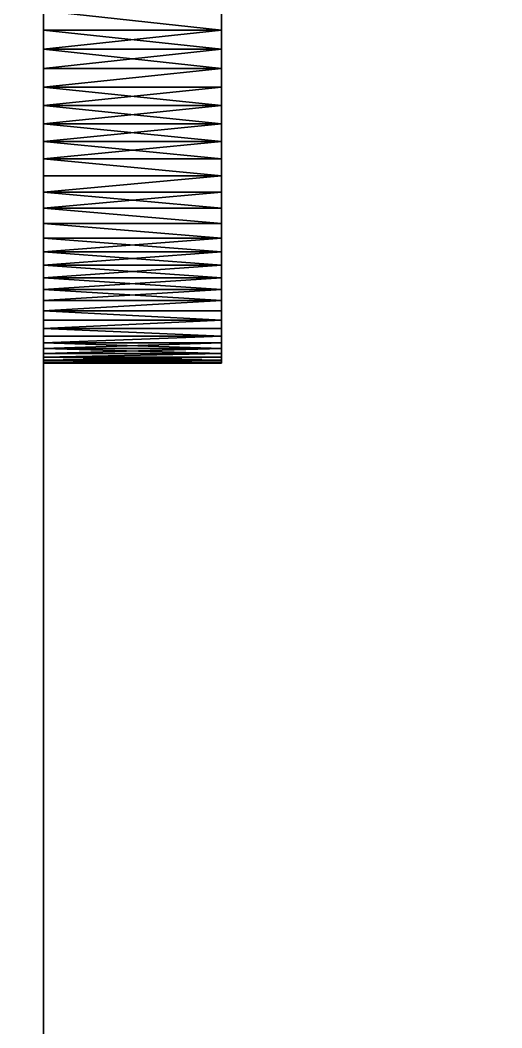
# Model space of a CAD drawing. Header units: millimetres. Extents: x 0 to 520, y -2 to 382.
# Drawn here: x 510.37 to 513.08, y 190.06 to 195.73 of the extents above; entities that cross this region are included whole.
import ezdxf

# ---------------------------------------------------------------- set-up
doc = ezdxf.new("R2010")
doc.units = ezdxf.units.MM

msp = doc.modelspace()

# ---------------------------------------------------------------- linework, layer by layer
at = {"layer": 'BRASS', "color": 52}
for points in [[(499.5, 359.5, 90), (520, 380, 90), (499.5, 20.5, 90)], [(499.5, 20.5, 90), (520, 380, 90), (520, 0, 90)], [(520, 380, 98), (510, 370, 98), (510, 10, 98)], [(520, 380, 98), (510, 10, 98), (520, 0, 98)]]:
    msp.add_3dface(points, dxfattribs=at)
at = {"layer": 'TEAK', "color": 34}
for points in [[(520, 380), (520, 0), (500, 360)], [(520, 0, 90), (520, 380, 90), (510.5, 360, 90)], [(500, 360), (520, 0), (500, 20)], [(520, 0, 90), (510.5, 360, 90), (510.5, 20, 90)], [(510.5, 20, 90), (510.5, 360, 90), (510.5, 321, 86)], [(510.5, 20, 90), (510.5, 321, 86), (510.5, 299, 86)], [(510.5, 20, 90), (510.5, 299, 86), (510.5, 201, 86)], [(506, 179, 68.5), (510.5, 179, 68.5), (510.5, 201, 68.5)], [(506, 179, 68.5), (510.5, 201, 68.5), (506, 201, 68.5)], [(510.5, 195.6721, 74.1754), (510.5, 201, 86), (510.5, 195.781, 74.1891)], [(510.5, 195.5641, 74.1564), (510.5, 201, 86), (510.5, 195.6721, 74.1754)], [(510.5, 195.4571, 74.132), (510.5, 201, 86), (510.5, 195.5641, 74.1564)], [(510.5, 195.3515, 74.1023), (510.5, 201, 86), (510.5, 195.4571, 74.132)], [(510.5, 195.2476, 74.0673), (510.5, 201, 86), (510.5, 195.3515, 74.1023)], [(510.5, 195.1454, 74.0272), (510.5, 201, 86), (510.5, 195.2476, 74.0673)], [(510.5, 195.0455, 73.9821), (510.5, 201, 86), (510.5, 195.1454, 74.0272)], [(510.5, 195.6721, 69.8246), (510.5, 195.781, 69.8109), (510.5, 201, 68.5)], [(510.5, 179, 86), (510.5, 201, 86), (510.5, 195.0455, 73.9821)], [(510.5, 179, 68.5), (510.5, 195.6721, 69.8246), (510.5, 201, 68.5)], [(510.5, 20, 90), (510.5, 201, 86), (510.5, 179, 86)], [(511.5, 198.1666, 71.618), (511.5, 197.3284, 70.2463), (511.5, 195.2476, 69.9327)], [(511.5, 198.1666, 71.618), (511.5, 195.1454, 69.9728), (511.5, 194.4251, 70.4639)], [(511.5, 198.1666, 71.618), (511.5, 195.2476, 69.9327), (511.5, 195.1454, 69.9728)], [(511.5, 198.0479, 72.8038), (511.5, 198.1666, 71.618), (511.5, 194.4251, 70.4639)], [(511.5, 198.0479, 72.8038), (511.5, 194.4251, 70.4639), (511.5, 194.0423, 70.9963)], [(511.5, 197.5749, 73.5361), (511.5, 198.0479, 72.8038), (511.5, 194.0423, 70.9963)], [(511.5, 197.5749, 73.5361), (511.5, 194.0423, 70.9963), (511.5, 193.8822, 72.5958)], [(511.5, 197.5749, 73.5361), (511.5, 194.5036, 73.6127), (511.5, 196.1097, 74.1973)], [(511.5, 197.5749, 73.5361), (511.5, 193.8822, 72.5958), (511.5, 194.5036, 73.6127)], [(511.5, 197.3284, 70.2463), (511.5, 196.3279, 69.8246), (511.5, 195.3515, 69.8977)], [(511.5, 197.3284, 70.2463), (511.5, 195.3515, 69.8977), (511.5, 195.2476, 69.9327)], [(511.5, 196.3279, 69.8246), (511.5, 195.781, 69.8109), (511.5, 195.6721, 69.8246)], [(511.5, 196.3279, 69.8246), (511.5, 195.4571, 69.868), (511.5, 195.3515, 69.8977)], [(511.5, 196.3279, 69.8246), (511.5, 195.6721, 69.8246), (511.5, 195.4571, 69.868)], [(511.5, 196.1097, 74.1973), (511.5, 194.5036, 73.6127), (511.5, 195.6721, 74.1754)], [(511.5, 196.1097, 74.1973), (511.5, 195.6721, 74.1754), (511.5, 196, 74.2)], [(511.5, 196, 74.2), (511.5, 195.6721, 74.1754), (511.5, 195.781, 74.1891)], [(511.5, 195.781, 69.8109), (510.5, 195.781, 69.8109), (511.5, 195.6721, 69.8246)], [(510.5, 195.781, 69.8109), (510.5, 195.6721, 69.8246), (511.5, 195.6721, 69.8246)], [(511.5, 195.6721, 74.1754), (510.5, 195.781, 74.1891), (511.5, 195.781, 74.1891)], [(510.5, 195.6721, 74.1754), (510.5, 195.781, 74.1891), (511.5, 195.6721, 74.1754)], [(510.5, 184.4359, 69.8436), (510.5, 195.5641, 69.8436), (510.5, 195.6721, 69.8246)], [(510.5, 184.3279, 69.8246), (510.5, 184.4359, 69.8436), (510.5, 195.6721, 69.8246)], [(510.5, 179, 68.5), (510.5, 184.3279, 69.8246), (510.5, 195.6721, 69.8246)], [(510.5, 195.6721, 69.8246), (510.5, 195.5641, 69.8436), (511.5, 195.6721, 69.8246)], [(511.5, 195.6721, 69.8246), (510.5, 195.5641, 69.8436), (511.5, 195.5641, 69.8436)], [(510.5, 195.5641, 74.1564), (510.5, 195.6721, 74.1754), (511.5, 195.5641, 74.1564)], [(511.5, 195.5641, 74.1564), (510.5, 195.6721, 74.1754), (511.5, 195.6721, 74.1754)], [(511.5, 195.6721, 69.8246), (511.5, 195.5641, 69.8436), (511.5, 195.4571, 69.868)], [(511.5, 195.6721, 74.1754), (511.5, 194.9478, 73.9321), (511.5, 195.0455, 73.9821)], [(511.5, 195.6721, 74.1754), (511.5, 195.4571, 74.132), (511.5, 195.5641, 74.1564)], [(511.5, 195.6721, 74.1754), (511.5, 194.5036, 73.6127), (511.5, 194.9478, 73.9321)], [(511.5, 195.6721, 74.1754), (511.5, 195.0455, 73.9821), (511.5, 195.4571, 74.132)], [(510.5, 184.4359, 69.8436), (510.5, 195.4571, 69.868), (510.5, 195.5641, 69.8436)], [(510.5, 195.5641, 69.8436), (510.5, 195.4571, 69.868), (511.5, 195.5641, 69.8436)], [(511.5, 195.5641, 69.8436), (510.5, 195.4571, 69.868), (511.5, 195.4571, 69.868)], [(510.5, 195.4571, 74.132), (510.5, 195.5641, 74.1564), (511.5, 195.4571, 74.132)], [(511.5, 195.4571, 74.132), (510.5, 195.5641, 74.1564), (511.5, 195.5641, 74.1564)], [(510.5, 184.5429, 69.868), (510.5, 195.3515, 69.8977), (510.5, 195.4571, 69.868)], [(510.5, 184.4359, 69.8436), (510.5, 184.5429, 69.868), (510.5, 195.4571, 69.868)], [(510.5, 195.4571, 69.868), (510.5, 195.3515, 69.8977), (511.5, 195.4571, 69.868)], [(511.5, 195.4571, 69.868), (510.5, 195.3515, 69.8977), (511.5, 195.3515, 69.8977)], [(511.5, 195.3515, 74.1023), (510.5, 195.3515, 74.1023), (511.5, 195.4571, 74.132)], [(510.5, 195.3515, 74.1023), (510.5, 195.4571, 74.132), (511.5, 195.4571, 74.132)], [(511.5, 195.4571, 74.132), (511.5, 195.0455, 73.9821), (511.5, 195.1454, 74.0272)], [(511.5, 195.4571, 74.132), (511.5, 195.1454, 74.0272), (511.5, 195.2476, 74.0673)], [(511.5, 195.4571, 74.132), (511.5, 195.2476, 74.0673), (511.5, 195.3515, 74.1023)], [(510.5, 184.6485, 69.8977), (510.5, 195.2476, 69.9327), (510.5, 195.3515, 69.8977)], [(510.5, 184.5429, 69.868), (510.5, 184.6485, 69.8977), (510.5, 195.3515, 69.8977)], [(510.5, 195.3515, 69.8977), (510.5, 195.2476, 69.9327), (511.5, 195.3515, 69.8977)], [(511.5, 195.3515, 69.8977), (510.5, 195.2476, 69.9327), (511.5, 195.2476, 69.9327)], [(510.5, 195.2476, 74.0673), (510.5, 195.3515, 74.1023), (511.5, 195.2476, 74.0673)], [(511.5, 195.2476, 74.0673), (510.5, 195.3515, 74.1023), (511.5, 195.3515, 74.1023)], [(510.5, 184.8546, 69.9728), (510.5, 195.1454, 69.9728), (510.5, 195.2476, 69.9327)], [(510.5, 184.7524, 69.9327), (510.5, 184.8546, 69.9728), (510.5, 195.2476, 69.9327)], [(510.5, 184.6485, 69.8977), (510.5, 184.7524, 69.9327), (510.5, 195.2476, 69.9327)], [(510.5, 195.2476, 69.9327), (510.5, 195.1454, 69.9728), (511.5, 195.2476, 69.9327)], [(511.5, 195.2476, 69.9327), (510.5, 195.1454, 69.9728), (511.5, 195.1454, 69.9728)], [(510.5, 195.1454, 74.0272), (510.5, 195.2476, 74.0673), (511.5, 195.1454, 74.0272)], [(511.5, 195.1454, 74.0272), (510.5, 195.2476, 74.0673), (511.5, 195.2476, 74.0673)], [(510.5, 184.8546, 69.9728), (510.5, 195.0455, 70.0179), (510.5, 195.1454, 69.9728)], [(511.5, 195.1454, 69.9728), (510.5, 195.1454, 69.9728), (511.5, 195.0455, 70.0179)], [(510.5, 195.1454, 69.9728), (510.5, 195.0455, 70.0179), (511.5, 195.0455, 70.0179)], [(511.5, 195.0455, 73.9821), (510.5, 195.0455, 73.9821), (511.5, 195.1454, 74.0272)], [(510.5, 195.0455, 73.9821), (510.5, 195.1454, 74.0272), (511.5, 195.1454, 74.0272)], [(511.5, 195.1454, 69.9728), (511.5, 195.0455, 70.0179), (511.5, 194.5036, 70.3873)], [(511.5, 195.1454, 69.9728), (511.5, 194.5036, 70.3873), (511.5, 194.4251, 70.4639)], [(510.5, 184.9545, 73.9821), (510.5, 195.0455, 73.9821), (510.5, 194.9478, 73.9321)], [(510.5, 184.9545, 73.9821), (510.5, 179, 86), (510.5, 195.0455, 73.9821)], [(510.5, 184.9545, 70.0179), (510.5, 194.9478, 70.0679), (510.5, 195.0455, 70.0179)], [(510.5, 184.8546, 69.9728), (510.5, 184.9545, 70.0179), (510.5, 195.0455, 70.0179)], [(510.5, 195.0455, 70.0179), (510.5, 194.9478, 70.0679), (511.5, 195.0455, 70.0179)], [(511.5, 195.0455, 70.0179), (510.5, 194.9478, 70.0679), (511.5, 194.9478, 70.0679)], [(510.5, 194.9478, 73.9321), (510.5, 195.0455, 73.9821), (511.5, 194.9478, 73.9321)], [(511.5, 194.9478, 73.9321), (510.5, 195.0455, 73.9821), (511.5, 195.0455, 73.9821)], [(511.5, 195.0455, 70.0179), (511.5, 194.9478, 70.0679), (511.5, 194.8528, 70.1228)], [(511.5, 195.0455, 70.0179), (511.5, 194.8528, 70.1228), (511.5, 194.7607, 70.1823)], [(511.5, 195.0455, 70.0179), (511.5, 194.7607, 70.1823), (511.5, 194.6716, 70.2463)], [(511.5, 195.0455, 70.0179), (511.5, 194.6716, 70.2463), (511.5, 194.5859, 70.3147)], [(511.5, 195.0455, 70.0179), (511.5, 194.5859, 70.3147), (511.5, 194.5036, 70.3873)], [(510.5, 185.1472, 73.8772), (510.5, 194.9478, 73.9321), (510.5, 194.8528, 73.8772)], [(510.5, 185.0522, 73.9321), (510.5, 194.9478, 73.9321), (510.5, 185.1472, 73.8772)], [(510.5, 184.9545, 73.9821), (510.5, 194.9478, 73.9321), (510.5, 185.0522, 73.9321)], [(510.5, 185.1472, 70.1228), (510.5, 194.8528, 70.1228), (510.5, 194.9478, 70.0679)], [(510.5, 185.0522, 70.0679), (510.5, 185.1472, 70.1228), (510.5, 194.9478, 70.0679)], [(510.5, 184.9545, 70.0179), (510.5, 185.0522, 70.0679), (510.5, 194.9478, 70.0679)], [(511.5, 194.9478, 70.0679), (510.5, 194.9478, 70.0679), (511.5, 194.8528, 70.1228)], [(510.5, 194.9478, 70.0679), (510.5, 194.8528, 70.1228), (511.5, 194.8528, 70.1228)], [(510.5, 194.8528, 73.8772), (510.5, 194.9478, 73.9321), (511.5, 194.8528, 73.8772)], [(511.5, 194.8528, 73.8772), (510.5, 194.9478, 73.9321), (511.5, 194.9478, 73.9321)], [(511.5, 194.9478, 73.9321), (511.5, 194.7607, 73.8177), (511.5, 194.8528, 73.8772)], [(511.5, 194.9478, 73.9321), (511.5, 194.5036, 73.6127), (511.5, 194.7607, 73.8177)], [(510.5, 185.2393, 73.8177), (510.5, 194.8528, 73.8772), (510.5, 194.7607, 73.8177)], [(510.5, 185.1472, 73.8772), (510.5, 194.8528, 73.8772), (510.5, 185.2393, 73.8177)], [(510.5, 185.1472, 70.1228), (510.5, 194.7607, 70.1823), (510.5, 194.8528, 70.1228)], [(511.5, 194.8528, 70.1228), (510.5, 194.7607, 70.1823), (511.5, 194.7607, 70.1823)], [(510.5, 194.8528, 70.1228), (510.5, 194.7607, 70.1823), (511.5, 194.8528, 70.1228)], [(511.5, 194.7607, 73.8177), (510.5, 194.7607, 73.8177), (511.5, 194.8528, 73.8772)], [(510.5, 194.7607, 73.8177), (510.5, 194.8528, 73.8772), (511.5, 194.8528, 73.8772)], [(510.5, 185.2393, 73.8177), (510.5, 194.7607, 73.8177), (510.5, 194.6716, 73.7537)], [(510.5, 185.3284, 70.2463), (510.5, 194.6716, 70.2463), (510.5, 194.7607, 70.1823)], [(510.5, 185.2393, 70.1823), (510.5, 185.3284, 70.2463), (510.5, 194.7607, 70.1823)], [(510.5, 185.1472, 70.1228), (510.5, 185.2393, 70.1823), (510.5, 194.7607, 70.1823)], [(511.5, 194.7607, 70.1823), (510.5, 194.6716, 70.2463), (511.5, 194.6716, 70.2463)], [(510.5, 194.7607, 70.1823), (510.5, 194.6716, 70.2463), (511.5, 194.7607, 70.1823)], [(510.5, 194.6716, 73.7537), (510.5, 194.7607, 73.8177), (511.5, 194.6716, 73.7537)], [(511.5, 194.6716, 73.7537), (510.5, 194.7607, 73.8177), (511.5, 194.7607, 73.8177)], [(511.5, 194.7607, 73.8177), (511.5, 194.5036, 73.6127), (511.5, 194.5859, 73.6853)], [(511.5, 194.7607, 73.8177), (511.5, 194.5859, 73.6853), (511.5, 194.6716, 73.7537)], [(510.5, 185.3284, 73.7537), (510.5, 194.6716, 73.7537), (510.5, 194.5859, 73.6853)], [(510.5, 185.2393, 73.8177), (510.5, 194.6716, 73.7537), (510.5, 185.3284, 73.7537)], [(510.5, 185.3284, 70.2463), (510.5, 194.5859, 70.3147), (510.5, 194.6716, 70.2463)], [(511.5, 194.6716, 70.2463), (510.5, 194.6716, 70.2463), (511.5, 194.5859, 70.3147)], [(510.5, 194.6716, 70.2463), (510.5, 194.5859, 70.3147), (511.5, 194.5859, 70.3147)], [(510.5, 194.5859, 73.6853), (510.5, 194.6716, 73.7537), (511.5, 194.5859, 73.6853)], [(511.5, 194.5859, 73.6853), (510.5, 194.6716, 73.7537), (511.5, 194.6716, 73.7537)], [(510.5, 185.4141, 73.6853), (510.5, 194.5859, 73.6853), (510.5, 194.5036, 73.6127)], [(510.5, 185.3284, 73.7537), (510.5, 194.5859, 73.6853), (510.5, 185.4141, 73.6853)], [(510.5, 185.4141, 70.3147), (510.5, 194.5036, 70.3873), (510.5, 194.5859, 70.3147)], [(510.5, 185.3284, 70.2463), (510.5, 185.4141, 70.3147), (510.5, 194.5859, 70.3147)], [(511.5, 194.5859, 70.3147), (510.5, 194.5859, 70.3147), (511.5, 194.5036, 70.3873)], [(510.5, 194.5859, 70.3147), (510.5, 194.5036, 70.3873), (511.5, 194.5036, 70.3873)], [(510.5, 194.5036, 73.6127), (510.5, 194.5859, 73.6853), (511.5, 194.5036, 73.6127)], [(511.5, 194.5036, 73.6127), (510.5, 194.5859, 73.6853), (511.5, 194.5859, 73.6853)], [(510.5, 185.5749, 73.5361), (510.5, 194.5036, 73.6127), (510.5, 194.4251, 73.5361)], [(510.5, 185.4964, 73.6127), (510.5, 194.5036, 73.6127), (510.5, 185.5749, 73.5361)], [(510.5, 185.4141, 73.6853), (510.5, 194.5036, 73.6127), (510.5, 185.4964, 73.6127)], [(510.5, 185.4964, 70.3873), (510.5, 194.4251, 70.4639), (510.5, 194.5036, 70.3873)], [(510.5, 185.4141, 70.3147), (510.5, 185.4964, 70.3873), (510.5, 194.5036, 70.3873)], [(511.5, 194.5036, 70.3873), (510.5, 194.4251, 70.4639), (511.5, 194.4251, 70.4639)], [(510.5, 194.5036, 70.3873), (510.5, 194.4251, 70.4639), (511.5, 194.5036, 70.3873)], [(511.5, 194.4251, 73.5361), (510.5, 194.5036, 73.6127), (511.5, 194.5036, 73.6127)], [(510.5, 194.4251, 73.5361), (510.5, 194.5036, 73.6127), (511.5, 194.4251, 73.5361)], [(511.5, 194.5036, 73.6127), (511.5, 194.28, 73.3717), (511.5, 194.3505, 73.4557)], [(511.5, 194.5036, 73.6127), (511.5, 194.3505, 73.4557), (511.5, 194.4251, 73.5361)], [(511.5, 194.5036, 73.6127), (511.5, 193.8822, 72.5958), (511.5, 194.28, 73.3717)], [(510.5, 185.6495, 73.4557), (510.5, 185.5749, 73.5361), (510.5, 194.4251, 73.5361)], [(510.5, 185.6495, 73.4557), (510.5, 194.4251, 73.5361), (510.5, 194.3505, 73.4557)], [(510.5, 185.5749, 70.4639), (510.5, 194.3505, 70.5443), (510.5, 194.4251, 70.4639)], [(510.5, 185.4964, 70.3873), (510.5, 185.5749, 70.4639), (510.5, 194.4251, 70.4639)], [(511.5, 194.4251, 70.4639), (510.5, 194.3505, 70.5443), (511.5, 194.3505, 70.5443)], [(510.5, 194.4251, 70.4639), (510.5, 194.3505, 70.5443), (511.5, 194.4251, 70.4639)], [(511.5, 194.3505, 73.4557), (510.5, 194.4251, 73.5361), (511.5, 194.4251, 73.5361)], [(510.5, 194.3505, 73.4557), (510.5, 194.4251, 73.5361), (511.5, 194.3505, 73.4557)], [(511.5, 194.0423, 70.9963), (511.5, 194.4251, 70.4639), (511.5, 194.3505, 70.5443)], [(510.5, 185.72, 73.3717), (510.5, 185.6495, 73.4557), (510.5, 194.3505, 73.4557)], [(510.5, 185.72, 73.3717), (510.5, 194.3505, 73.4557), (510.5, 194.28, 73.3717)], [(510.5, 185.6495, 70.5443), (510.5, 194.28, 70.6283), (510.5, 194.3505, 70.5443)], [(510.5, 185.5749, 70.4639), (510.5, 185.6495, 70.5443), (510.5, 194.3505, 70.5443)], [(511.5, 194.3505, 70.5443), (510.5, 194.28, 70.6283), (511.5, 194.28, 70.6283)], [(510.5, 194.3505, 70.5443), (510.5, 194.28, 70.6283), (511.5, 194.3505, 70.5443)], [(511.5, 194.28, 73.3717), (510.5, 194.3505, 73.4557), (511.5, 194.3505, 73.4557)], [(510.5, 194.28, 73.3717), (510.5, 194.3505, 73.4557), (511.5, 194.28, 73.3717)], [(511.5, 194.0423, 70.9963), (511.5, 194.3505, 70.5443), (511.5, 194.28, 70.6283)], [(510.5, 185.7863, 73.2842), (510.5, 185.72, 73.3717), (510.5, 194.28, 73.3717)], [(510.5, 185.7863, 73.2842), (510.5, 194.28, 73.3717), (510.5, 194.2137, 73.2842)], [(510.5, 185.72, 70.6283), (510.5, 194.2137, 70.7158), (510.5, 194.28, 70.6283)], [(510.5, 185.6495, 70.5443), (510.5, 185.72, 70.6283), (510.5, 194.28, 70.6283)], [(511.5, 194.28, 70.6283), (510.5, 194.2137, 70.7158), (511.5, 194.2137, 70.7158)], [(510.5, 194.28, 70.6283), (510.5, 194.2137, 70.7158), (511.5, 194.28, 70.6283)], [(511.5, 194.2137, 73.2842), (510.5, 194.28, 73.3717), (511.5, 194.28, 73.3717)], [(510.5, 194.2137, 73.2842), (510.5, 194.28, 73.3717), (511.5, 194.2137, 73.2842)], [(511.5, 194.0423, 70.9963), (511.5, 194.28, 70.6283), (511.5, 194.2137, 70.7158)], [(511.5, 194.28, 73.3717), (511.5, 193.8822, 72.5958), (511.5, 193.9146, 72.7007)], [(511.5, 194.28, 73.3717), (511.5, 194.0947, 73.1), (511.5, 194.1519, 73.1936)], [(511.5, 194.28, 73.3717), (511.5, 194.1519, 73.1936), (511.5, 194.2137, 73.2842)], [(511.5, 194.28, 73.3717), (511.5, 193.9146, 72.7007), (511.5, 194.0947, 73.1)], [(510.5, 185.8481, 73.1936), (510.5, 185.7863, 73.2842), (510.5, 194.2137, 73.2842)], [(510.5, 185.8481, 73.1936), (510.5, 194.2137, 73.2842), (510.5, 194.1519, 73.1936)], [(510.5, 185.7863, 70.7158), (510.5, 194.1519, 70.8064), (510.5, 194.2137, 70.7158)], [(510.5, 185.72, 70.6283), (510.5, 185.7863, 70.7158), (510.5, 194.2137, 70.7158)], [(511.5, 194.2137, 70.7158), (510.5, 194.1519, 70.8064), (511.5, 194.1519, 70.8064)], [(510.5, 194.2137, 70.7158), (510.5, 194.1519, 70.8064), (511.5, 194.2137, 70.7158)], [(511.5, 194.1519, 73.1936), (510.5, 194.2137, 73.2842), (511.5, 194.2137, 73.2842)], [(510.5, 194.1519, 73.1936), (510.5, 194.2137, 73.2842), (511.5, 194.1519, 73.1936)], [(511.5, 194.0947, 70.9), (511.5, 194.2137, 70.7158), (511.5, 194.1519, 70.8064)], [(511.5, 194.0423, 70.9963), (511.5, 194.2137, 70.7158), (511.5, 194.0947, 70.9)], [(510.5, 185.9053, 73.1), (510.5, 185.8481, 73.1936), (510.5, 194.1519, 73.1936)], [(510.5, 185.9053, 73.1), (510.5, 194.1519, 73.1936), (510.5, 194.0947, 73.1)], [(510.5, 185.9053, 70.9), (510.5, 194.0947, 70.9), (510.5, 194.1519, 70.8064)], [(510.5, 185.8481, 70.8064), (510.5, 185.9053, 70.9), (510.5, 194.1519, 70.8064)], [(510.5, 185.7863, 70.7158), (510.5, 185.8481, 70.8064), (510.5, 194.1519, 70.8064)], [(511.5, 194.1519, 70.8064), (510.5, 194.0947, 70.9), (511.5, 194.0947, 70.9)], [(510.5, 194.1519, 70.8064), (510.5, 194.0947, 70.9), (511.5, 194.1519, 70.8064)], [(511.5, 194.0947, 73.1), (510.5, 194.0947, 73.1), (511.5, 194.1519, 73.1936)], [(510.5, 194.0947, 73.1), (510.5, 194.1519, 73.1936), (511.5, 194.1519, 73.1936)], [(510.5, 185.9577, 73.0037), (510.5, 185.9053, 73.1), (510.5, 194.0947, 73.1)], [(510.5, 185.9577, 73.0037), (510.5, 194.0947, 73.1), (510.5, 194.0423, 73.0037)], [(510.5, 185.9053, 70.9), (510.5, 194.0423, 70.9963), (510.5, 194.0947, 70.9)], [(511.5, 194.0947, 70.9), (510.5, 194.0947, 70.9), (511.5, 194.0423, 70.9963)], [(510.5, 194.0947, 70.9), (510.5, 194.0423, 70.9963), (511.5, 194.0423, 70.9963)], [(511.5, 194.0423, 73.0037), (510.5, 194.0947, 73.1), (511.5, 194.0947, 73.1)], [(510.5, 194.0423, 73.0037), (510.5, 194.0947, 73.1), (511.5, 194.0423, 73.0037)], [(511.5, 194.0947, 73.1), (511.5, 193.9146, 72.7007), (511.5, 193.9521, 72.8038)], [(511.5, 194.0947, 73.1), (511.5, 193.9521, 72.8038), (511.5, 194.0423, 73.0037)], [(510.5, 185.9577, 73.0037), (510.5, 194.0423, 73.0037), (510.5, 193.9947, 72.9048)], [(510.5, 185.9577, 70.9963), (510.5, 193.9947, 71.0952), (510.5, 194.0423, 70.9963)], [(510.5, 185.9053, 70.9), (510.5, 185.9577, 70.9963), (510.5, 194.0423, 70.9963)], [(511.5, 194.0423, 70.9963), (510.5, 193.9947, 71.0952), (511.5, 193.9947, 71.0952)], [(510.5, 194.0423, 70.9963), (510.5, 193.9947, 71.0952), (511.5, 194.0423, 70.9963)], [(511.5, 193.9947, 72.9048), (510.5, 193.9947, 72.9048), (511.5, 194.0423, 73.0037)], [(510.5, 193.9947, 72.9048), (510.5, 194.0423, 73.0037), (511.5, 194.0423, 73.0037)], [(511.5, 193.8822, 72.5958), (511.5, 194.0423, 70.9963), (511.5, 193.9947, 71.0952)], [(511.5, 194.0423, 73.0037), (511.5, 193.9521, 72.8038), (511.5, 193.9947, 72.9048)], [(510.5, 186.0053, 72.9048), (510.5, 185.9577, 73.0037), (510.5, 193.9947, 72.9048)], [(510.5, 186.0479, 72.8038), (510.5, 186.0053, 72.9048), (510.5, 193.9947, 72.9048)], [(510.5, 186.0479, 72.8038), (510.5, 193.9947, 72.9048), (510.5, 193.9521, 72.8038)], [(510.5, 186.0053, 71.0952), (510.5, 193.9521, 71.1962), (510.5, 193.9947, 71.0952)], [(510.5, 185.9577, 70.9963), (510.5, 186.0053, 71.0952), (510.5, 193.9947, 71.0952)], [(511.5, 193.9947, 71.0952), (510.5, 193.9947, 71.0952), (511.5, 193.9521, 71.1962)], [(510.5, 193.9947, 71.0952), (510.5, 193.9521, 71.1962), (511.5, 193.9521, 71.1962)], [(511.5, 193.9521, 72.8038), (510.5, 193.9947, 72.9048), (511.5, 193.9947, 72.9048)], [(510.5, 193.9521, 72.8038), (510.5, 193.9947, 72.9048), (511.5, 193.9521, 72.8038)], [(511.5, 193.8822, 71.4042), (511.5, 193.9947, 71.0952), (511.5, 193.9521, 71.1962)], [(511.5, 193.8822, 72.5958), (511.5, 193.9947, 71.0952), (511.5, 193.8822, 71.4042)], [(510.5, 186.0479, 72.8038), (510.5, 193.9521, 72.8038), (510.5, 193.9146, 72.7007)], [(510.5, 186.0854, 71.2993), (510.5, 193.9146, 71.2993), (510.5, 193.9521, 71.1962)], [(510.5, 186.0479, 71.1962), (510.5, 186.0854, 71.2993), (510.5, 193.9521, 71.1962)], [(510.5, 186.0053, 71.0952), (510.5, 186.0479, 71.1962), (510.5, 193.9521, 71.1962)], [(510.5, 193.9521, 71.1962), (510.5, 193.9146, 71.2993), (511.5, 193.9521, 71.1962)], [(511.5, 193.9521, 71.1962), (510.5, 193.9146, 71.2993), (511.5, 193.9146, 71.2993)], [(511.5, 193.9146, 72.7007), (510.5, 193.9146, 72.7007), (511.5, 193.9521, 72.8038)], [(510.5, 193.9146, 72.7007), (510.5, 193.9521, 72.8038), (511.5, 193.9521, 72.8038)], [(510.5, 186.0854, 72.7007), (510.5, 186.0479, 72.8038), (510.5, 193.9146, 72.7007)], [(510.5, 186.1178, 72.5958), (510.5, 193.9146, 72.7007), (510.5, 193.8822, 72.5958)], [(510.5, 186.1178, 72.5958), (510.5, 186.0854, 72.7007), (510.5, 193.9146, 72.7007)], [(510.5, 186.0854, 71.2993), (510.5, 193.8822, 71.4042), (510.5, 193.9146, 71.2993)], [(510.5, 193.9146, 71.2993), (510.5, 193.8822, 71.4042), (511.5, 193.9146, 71.2993)], [(511.5, 193.9146, 71.2993), (510.5, 193.8822, 71.4042), (511.5, 193.8822, 71.4042)], [(511.5, 193.8822, 72.5958), (510.5, 193.9146, 72.7007), (511.5, 193.9146, 72.7007)], [(510.5, 193.8822, 72.5958), (510.5, 193.9146, 72.7007), (511.5, 193.8822, 72.5958)], [(511.5, 193.8822, 71.4042), (511.5, 193.9521, 71.1962), (511.5, 193.9146, 71.2993)], [(510.5, 186.1448, 72.4895), (510.5, 186.1178, 72.5958), (510.5, 193.8822, 72.5958)], [(510.5, 186.1448, 72.4895), (510.5, 193.8822, 72.5958), (510.5, 193.8552, 72.4895)], [(510.5, 186.1178, 71.4042), (510.5, 193.8552, 71.5105), (510.5, 193.8822, 71.4042)], [(510.5, 186.0854, 71.2993), (510.5, 186.1178, 71.4042), (510.5, 193.8822, 71.4042)], [(510.5, 193.8822, 71.4042), (510.5, 193.8552, 71.5105), (511.5, 193.8822, 71.4042)], [(511.5, 193.8822, 71.4042), (510.5, 193.8552, 71.5105), (511.5, 193.8552, 71.5105)], [(511.5, 193.8552, 72.4895), (510.5, 193.8822, 72.5958), (511.5, 193.8822, 72.5958)], [(510.5, 193.8552, 72.4895), (510.5, 193.8822, 72.5958), (511.5, 193.8552, 72.4895)], [(510.5, 186.1448, 72.4895), (510.5, 193.8552, 72.4895), (510.5, 193.8334, 72.382)], [(510.5, 186.1448, 71.5105), (510.5, 193.8334, 71.618), (510.5, 193.8552, 71.5105)], [(510.5, 186.1178, 71.4042), (510.5, 186.1448, 71.5105), (510.5, 193.8552, 71.5105)], [(510.5, 193.8552, 71.5105), (510.5, 193.8334, 71.618), (511.5, 193.8552, 71.5105)], [(511.5, 193.8552, 71.5105), (510.5, 193.8334, 71.618), (511.5, 193.8334, 71.618)], [(511.5, 193.8334, 72.382), (510.5, 193.8334, 72.382), (511.5, 193.8552, 72.4895)], [(510.5, 193.8334, 72.382), (510.5, 193.8552, 72.4895), (511.5, 193.8552, 72.4895)], [(511.5, 193.8007, 72.0548), (511.5, 193.8822, 71.4042), (511.5, 193.8552, 71.5105)], [(511.5, 193.8822, 72.5958), (511.5, 193.8062, 72.1644), (511.5, 193.8334, 72.382)], [(511.5, 193.8822, 72.5958), (511.5, 193.8822, 71.4042), (511.5, 193.8007, 72.0548)], [(511.5, 193.8822, 72.5958), (511.5, 193.8007, 72.0548), (511.5, 193.8062, 72.1644)], [(511.5, 193.8822, 72.5958), (511.5, 193.8334, 72.382), (511.5, 193.8552, 72.4895)], [(511.5, 193.8007, 72.0548), (511.5, 193.8552, 71.5105), (511.5, 193.8334, 71.618)], [(510.5, 186.1666, 72.382), (510.5, 186.1448, 72.4895), (510.5, 193.8334, 72.382)], [(510.5, 186.1829, 72.2736), (510.5, 186.1666, 72.382), (510.5, 193.8334, 72.382)], [(510.5, 186.1829, 72.2736), (510.5, 193.8334, 72.382), (510.5, 193.8171, 72.2736)], [(510.5, 186.1829, 71.7264), (510.5, 193.8171, 71.7264), (510.5, 193.8334, 71.618)], [(510.5, 186.1666, 71.618), (510.5, 186.1829, 71.7264), (510.5, 193.8334, 71.618)], [(510.5, 186.1448, 71.5105), (510.5, 186.1666, 71.618), (510.5, 193.8334, 71.618)], [(511.5, 193.8334, 71.618), (510.5, 193.8171, 71.7264), (511.5, 193.8171, 71.7264)], [(510.5, 193.8334, 71.618), (510.5, 193.8171, 71.7264), (511.5, 193.8334, 71.618)], [(511.5, 193.8171, 72.2736), (510.5, 193.8334, 72.382), (511.5, 193.8334, 72.382)], [(510.5, 193.8171, 72.2736), (510.5, 193.8334, 72.382), (511.5, 193.8171, 72.2736)], [(510.5, 186.1938, 72.1644), (510.5, 186.1829, 72.2736), (510.5, 193.8171, 72.2736)], [(510.5, 186.1938, 72.1644), (510.5, 193.8171, 72.2736), (510.5, 193.8062, 72.1644)], [(510.5, 186.1938, 71.8356), (510.5, 193.8062, 71.8356), (510.5, 193.8171, 71.7264)], [(510.5, 186.1829, 71.7264), (510.5, 186.1938, 71.8356), (510.5, 193.8171, 71.7264)], [(511.5, 193.8171, 71.7264), (510.5, 193.8062, 71.8356), (511.5, 193.8062, 71.8356)], [(510.5, 193.8171, 71.7264), (510.5, 193.8062, 71.8356), (511.5, 193.8171, 71.7264)], [(511.5, 193.8062, 72.1644), (510.5, 193.8171, 72.2736), (511.5, 193.8171, 72.2736)], [(510.5, 193.8062, 72.1644), (510.5, 193.8171, 72.2736), (511.5, 193.8062, 72.1644)], [(510.5, 186.1993, 72.0548), (510.5, 193.8062, 72.1644), (510.5, 193.8007, 72.0548)], [(510.5, 186.1993, 72.0548), (510.5, 186.1938, 72.1644), (510.5, 193.8062, 72.1644)], [(510.5, 186.1938, 71.8356), (510.5, 193.8007, 71.9452), (510.5, 193.8062, 71.8356)], [(511.5, 193.8062, 71.8356), (510.5, 193.8007, 71.9452), (511.5, 193.8007, 71.9452)], [(510.5, 193.8062, 71.8356), (510.5, 193.8007, 71.9452), (511.5, 193.8062, 71.8356)], [(511.5, 193.8007, 72.0548), (510.5, 193.8062, 72.1644), (511.5, 193.8062, 72.1644)], [(510.5, 193.8007, 72.0548), (510.5, 193.8062, 72.1644), (511.5, 193.8007, 72.0548)], [(510.5, 186.1993, 71.9452), (510.5, 193.8007, 72.0548), (510.5, 193.8007, 71.9452)], [(510.5, 186.1993, 71.9452), (510.5, 186.1993, 72.0548), (510.5, 193.8007, 72.0548)], [(510.5, 186.1938, 71.8356), (510.5, 186.1993, 71.9452), (510.5, 193.8007, 71.9452)], [(511.5, 193.8007, 71.9452), (510.5, 193.8007, 72.0548), (511.5, 193.8007, 72.0548)], [(510.5, 193.8007, 71.9452), (510.5, 193.8007, 72.0548), (511.5, 193.8007, 71.9452)], [(511.5, 193.8062, 71.8356), (511.5, 193.8334, 71.618), (511.5, 193.8171, 71.7264)], [(511.5, 193.8007, 72.0548), (511.5, 193.8334, 71.618), (511.5, 193.8062, 71.8356)], [(511.5, 193.8334, 72.382), (511.5, 193.8062, 72.1644), (511.5, 193.8171, 72.2736)], [(511.5, 193.8007, 72.0548), (511.5, 193.8062, 71.8356), (511.5, 193.8007, 71.9452)]]:
    msp.add_3dface(points, dxfattribs=at)

doc.saveas('drawing.dxf')
